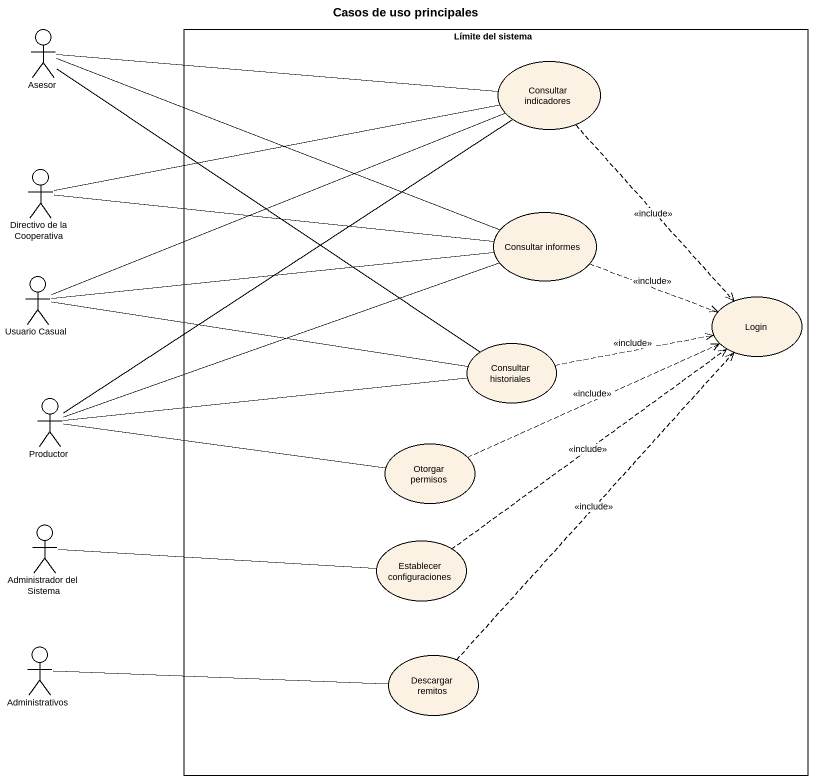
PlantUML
@startuml
title Casos de uso principales
actor Asesor
rectangle "Límite del sistema" as Límite_del_sistema {
  usecase "Consultar indicadores" as Consultar_indicadores
  usecase "Consultar informes" as Consultar_informes
  usecase Login
  usecase "Consultar historiales" as Consultar_historiales
  usecase "Otorgar permisos" as Otorgar_permisos
  usecase "Establecer configuraciones" as Establecer_configuraciones
  usecase "Descargar remitos" as Descargar_remitos
}
actor "Directivo de la Cooperativa" as Directivo_de_la_Cooperativa
actor "Usuario Casual" as Usuario_Casual
actor Productor
actor "Administrador del Sistema" as Administrador_del_Sistema
actor Administrativos
Asesor -right- Consultar_indicadores
Asesor -right- Consultar_informes
Asesor -- Consultar_historiales
Consultar_indicadores ..> Login : <<include>>
Directivo_de_la_Cooperativa -right- Consultar_indicadores
Directivo_de_la_Cooperativa -right- Consultar_informes
Consultar_informes .right.> Login : <<include>>
Usuario_Casual -right- Consultar_indicadores
Usuario_Casual -right- Consultar_informes
Usuario_Casual -right- Consultar_historiales
Consultar_historiales .right.> Login : <<include>>
Productor -up- Consultar_indicadores
Productor -right- Consultar_informes
Productor -right- Consultar_historiales
Productor -right- Otorgar_permisos
Otorgar_permisos .right.> Login : <<include>>
Administrador_del_Sistema -right- Establecer_configuraciones
Establecer_configuraciones .up.> Login : <<include>>
Administrativos -right- Descargar_remitos
Descargar_remitos .up.> Login : <<include>>
@enduml
